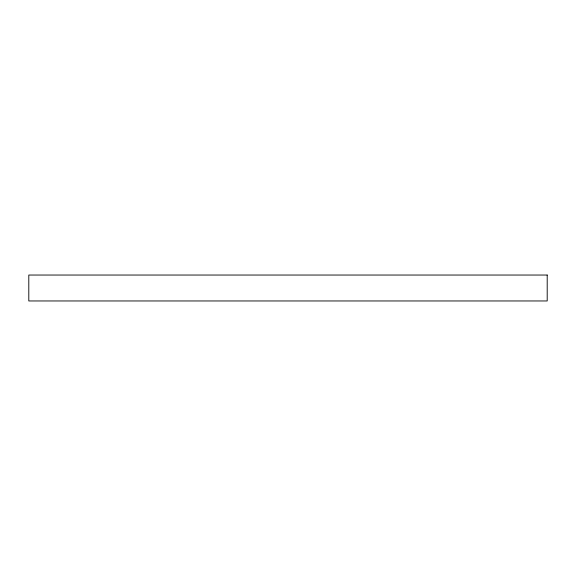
<?xml version="1.0" encoding="UTF-8"?>
<svg xmlns="http://www.w3.org/2000/svg" width="576" height="576" viewBox="0 0 576 576"><rect width="100%" height="100%" fill="white"/><g stroke="black" fill="none" stroke-linecap="round" stroke-linejoin="round"><path stroke-width="0.86" d="M547.2 275.04L28.8 275.04L28.8 300.96L547.2 300.96L547.2 275.04"/></g></svg>
